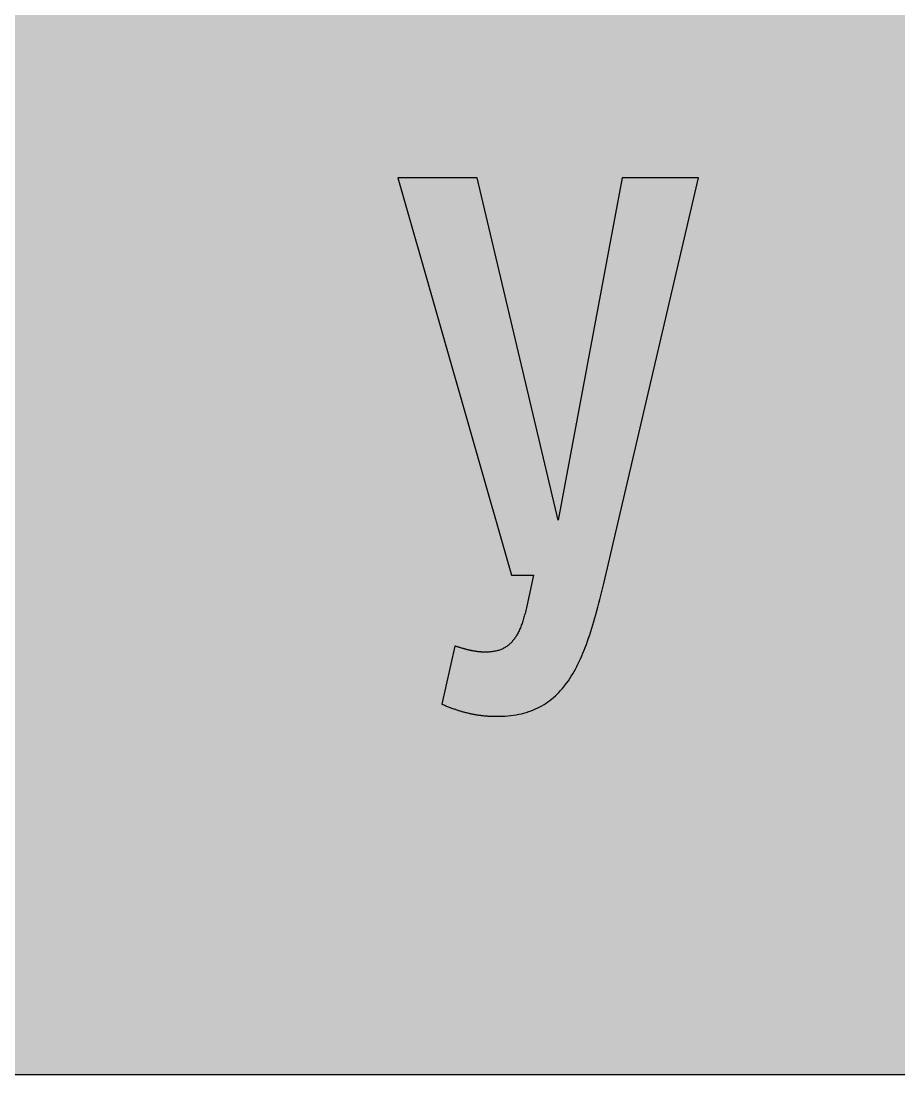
# Model space of a CAD drawing. Header units: millimetres. Extents: x 0 to 212, y 0 to 159.
# Drawn here: x 79.9 to 124.5, y 0.1 to 53.6 of the extents above; entities that cross this region are included whole.
import ezdxf

# ---------------------------------------------------------------- set-up
doc = ezdxf.new("R2010")
doc.units = ezdxf.units.MM

msp = doc.modelspace()

# ---------------------------------------------------------------- hatches: boundary and pattern name
for color, points in [(254, [(14.1633, 0.0536), (13.9878, 0.0533), (13.8125, 0.0559), (13.6373, 0.061), (13.462, 0.0686), (13.2893, 0.0787), (13.114, 0.0914), (12.9413, 0.1041), (12.7686, 0.1219), (12.5959, 0.1397), (12.4231, 0.16), (12.2504, 0.1829), (12.0777, 0.2057), (11.9075, 0.2337), (11.7373, 0.2616), (11.5672, 0.2921), (11.397, 0.3251), (11.2268, 0.3607), (11.0592, 0.3988), (10.8915, 0.4369), (10.7239, 0.4775), (10.5562, 0.5207), (10.3886, 0.5664), (10.2235, 0.6121), (10.0584, 0.6629), (9.8933, 0.7137), (9.7307, 0.7671), (9.5682, 0.8204), (9.4056, 0.8788), (9.2431, 0.9373), (9.083, 0.9982), (8.923, 1.0617), (8.763, 1.1252), (8.6055, 1.1938), (8.4455, 1.2624), (8.2906, 1.331), (8.1331, 1.4046), (7.9781, 1.4783), (7.8232, 1.5545), (7.6708, 1.6332), (7.5184, 1.7145), (7.366, 1.7958), (7.2161, 1.8796), (7.0663, 1.966), (6.919, 2.0523), (6.7716, 2.1438), (6.6243, 2.2352), (6.4795, 2.3266), (6.3348, 2.4232), (6.19, 2.5197), (6.0477, 2.6187), (5.908, 2.7178), (5.7683, 2.8194), (5.6286, 2.9235), (5.4915, 3.0302), (5.3543, 3.1369), (5.2197, 3.2461), (5.0851, 3.3579), (4.953, 3.4722), (4.8209, 3.5865), (4.6914, 3.7033), (4.5644, 3.8202), (4.4348, 3.9395), (4.3104, 4.0615), (4.1859, 4.1859), (4.0615, 4.3104), (3.9395, 4.4348), (3.8202, 4.5618), (3.7033, 4.6914), (3.5865, 4.8209), (3.4722, 4.953), (3.3579, 5.0851), (3.2487, 5.2197), (3.1369, 5.3543), (3.0302, 5.4915), (2.9235, 5.6286), (2.8194, 5.7683), (2.7178, 5.908), (2.6187, 6.0477), (2.5197, 6.19), (2.4232, 6.3348), (2.3266, 6.477), (2.2352, 6.6243), (2.1438, 6.7691), (2.0523, 6.919), (1.966, 7.0663), (1.8796, 7.2161), (1.7958, 7.366), (1.7145, 7.5184), (1.6332, 7.6708), (1.5545, 7.8232), (1.4783, 7.9781), (1.4046, 8.1331), (1.331, 8.2906), (1.2598, 8.4455), (1.1913, 8.603), (1.1252, 8.763), (1.0592, 8.923), (0.9982, 9.083), (0.9373, 9.2431), (0.8763, 9.4056), (0.8204, 9.5682), (0.7645, 9.7307), (0.7112, 9.8933), (0.6604, 10.0584), (0.6121, 10.2235), (0.5639, 10.3911), (0.5207, 10.5562), (0.4775, 10.7239), (0.4343, 10.8915), (0.3962, 11.0592), (0.3607, 11.2268), (0.3251, 11.397), (0.2921, 11.5672), (0.2616, 11.7373), (0.2311, 11.9075), (0.2057, 12.0802), (0.1803, 12.2504), (0.1575, 12.4231), (0.1372, 12.5959), (0.1194, 12.7686), (0.1041, 12.9413), (0.0889, 13.1166), (0.0787, 13.2893), (0.0686, 13.4645), (0.061, 13.6373), (0.0559, 13.8125), (0.0508, 13.9878), (0.0508, 14.163), (0.0522, 144.6925), (0.0508, 144.8664), (0.0559, 145.0416), (0.061, 145.2169), (0.0686, 145.3896), (0.0787, 145.5649), (0.0889, 145.7376), (0.1041, 145.9128), (0.1194, 146.0856), (0.1372, 146.2583), (0.1575, 146.431), (0.1803, 146.6037), (0.2057, 146.7739), (0.2311, 146.9466), (0.2616, 147.1168), (0.2921, 147.287), (0.3251, 147.4572), (0.3607, 147.6248), (0.3962, 147.795), (0.4343, 147.9626), (0.4775, 148.1303), (0.5207, 148.2979), (0.5639, 148.463), (0.6121, 148.6281), (0.6604, 148.7932), (0.7112, 148.9583), (0.7645, 149.1234), (0.8204, 149.286), (0.8763, 149.4485), (0.9373, 149.6111), (0.9982, 149.7711), (1.0592, 149.9311), (1.1252, 150.0911), (1.1913, 150.2486), (1.2598, 150.4061), (1.331, 150.5636), (1.4046, 150.7185), (1.4783, 150.876), (1.5545, 151.0284), (1.6332, 151.1833), (1.7145, 151.3357), (1.7958, 151.4856), (1.8796, 151.638), (1.966, 151.7879), (2.0523, 151.9352), (2.1438, 152.0825), (2.2352, 152.2298), (2.3266, 152.3746), (2.4232, 152.5194), (2.5197, 152.6616), (2.6187, 152.8039), (2.7178, 152.9461), (2.8194, 153.0858), (2.9235, 153.2255), (3.0302, 153.3627), (3.1369, 153.4973), (3.2487, 153.6344), (3.3579, 153.7665), (3.4722, 153.8986), (3.5865, 154.0307), (3.7033, 154.1602), (3.8202, 154.2898), (3.9395, 154.4168), (4.0615, 154.5438), (4.1859, 154.6682), (4.3104, 154.7901), (4.4348, 154.9121), (4.5644, 155.034), (4.6914, 155.1508), (4.8209, 155.2677), (4.953, 155.382), (5.0851, 155.4937), (5.2197, 155.6055), (5.3543, 155.7147), (5.4915, 155.8239), (5.6286, 155.9281), (5.7683, 156.0322), (5.908, 156.1338), (6.0477, 156.2354), (6.19, 156.3345), (6.3348, 156.431), (6.4795, 156.525), (6.6243, 156.6189), (6.7716, 156.7104), (6.919, 156.7993), (7.0663, 156.8882), (7.2161, 156.9745), (7.366, 157.0584), (7.5184, 157.1396), (7.6708, 157.2209), (7.8232, 157.2971), (7.9781, 157.3733), (8.1331, 157.4495), (8.2906, 157.5206), (8.4455, 157.5918), (8.6055, 157.6603), (8.763, 157.7289), (8.923, 157.7924), (9.083, 157.8559), (9.2431, 157.9169), (9.4056, 157.9753), (9.5682, 158.0337), (9.7307, 158.0871), (9.8933, 158.1404), (10.0584, 158.1912), (10.2235, 158.242), (10.3886, 158.2877), (10.5562, 158.3334), (10.7239, 158.3766), (10.8915, 158.4173), (11.0592, 158.4579), (11.2268, 158.4935), (11.397, 158.529), (11.5672, 158.562), (11.7373, 158.5925), (11.9075, 158.6205), (12.0777, 158.6484), (12.2504, 158.6713), (12.4231, 158.6941), (12.5959, 158.7144), (12.7686, 158.7322), (12.9413, 158.75), (13.114, 158.7627), (13.2893, 158.7754), (13.462, 158.7856), (13.6373, 158.7932), (13.8125, 158.7983), (13.9878, 158.8008), (14.163, 158.8033), (197.6078, 158.8036), (197.7822, 158.8008), (197.9574, 158.7983), (198.1327, 158.7932), (198.3054, 158.7856), (198.4807, 158.7754), (198.6534, 158.7627), (198.8287, 158.75), (199.0014, 158.7322), (199.1741, 158.7144), (199.3468, 158.6941), (199.5195, 158.6713), (199.6897, 158.6484), (199.8624, 158.6205), (200.0326, 158.5925), (200.2028, 158.562), (200.373, 158.529), (200.5432, 158.4935), (200.7108, 158.4579), (200.8784, 158.4173), (201.0461, 158.3766), (201.2137, 158.3334), (201.3788, 158.2877), (201.5465, 158.242), (201.7116, 158.1912), (201.8767, 158.1404), (202.0392, 158.0871), (202.2018, 158.0337), (202.3643, 157.9753), (202.5269, 157.9169), (202.6869, 157.8559), (202.8469, 157.7924), (203.007, 157.7289), (203.167, 157.6603), (203.3245, 157.5918), (203.4794, 157.5206), (203.6369, 157.4495), (203.7918, 157.3733), (203.9468, 157.2971), (204.0992, 157.2209), (204.2516, 157.1396), (204.404, 157.0584), (204.5538, 156.9745), (204.7037, 156.8882), (204.8535, 156.7993), (205.0009, 156.7104), (205.1456, 156.6189), (205.293, 156.525), (205.4352, 156.431), (205.58, 156.3345), (205.7222, 156.2354), (205.8619, 156.1338), (206.0016, 156.0322), (206.1413, 155.9281), (206.2785, 155.8239), (206.4156, 155.7147), (206.5503, 155.6055), (206.6849, 155.4937), (206.817, 155.382), (206.949, 155.2677), (207.0786, 155.1508), (207.2081, 155.034), (207.3351, 154.9121), (207.4596, 154.7901), (207.584, 154.6682), (207.7085, 154.5438), (207.8304, 154.4168), (207.9498, 154.2898), (208.0666, 154.1602), (208.1835, 154.0307), (208.2978, 153.8986), (208.4121, 153.7665), (208.5238, 153.6344), (208.6331, 153.4973), (208.7397, 153.3627), (208.8464, 153.2255), (208.9506, 153.0858), (209.0522, 152.9461), (209.1512, 152.8039), (209.2503, 152.6616), (209.3468, 152.5194), (209.4433, 152.3746), (209.5348, 152.2298), (209.6262, 152.0825), (209.7176, 151.9352), (209.804, 151.7879), (209.8904, 151.638), (209.9742, 151.4856), (210.0555, 151.3357), (210.1367, 151.1833), (210.2155, 151.0284), (210.2917, 150.876), (210.3653, 150.7185), (210.439, 150.5636), (210.5076, 150.4061), (210.5762, 150.2486), (210.6447, 150.0911), (210.7082, 149.9311), (210.7717, 149.7711), (210.8327, 149.6111), (210.8911, 149.4485), (210.9495, 149.286), (211.0029, 149.1234), (211.0562, 148.9583), (211.107, 148.7932), (211.1578, 148.6281), (211.2035, 148.463), (211.2493, 148.2979), (211.2924, 148.1303), (211.3331, 147.9626), (211.3712, 147.795), (211.4093, 147.6248), (211.4448, 147.4572), (211.4779, 147.287), (211.5083, 147.1168), (211.5363, 146.9466), (211.5642, 146.7739), (211.5871, 146.6037), (211.6099, 146.431), (211.6303, 146.2583), (211.648, 146.0856), (211.6658, 145.9128), (211.6785, 145.7376), (211.6912, 145.5649), (211.7014, 145.3896), (211.709, 145.2169), (211.7141, 145.0416), (211.7166, 144.8664), (211.7166, 144.6911), (211.7189, 14.1647), (211.7166, 13.9878), (211.7141, 13.8125), (211.709, 13.6373), (211.7014, 13.4645), (211.6912, 13.2893), (211.6785, 13.1166), (211.6658, 12.9413), (211.648, 12.7686), (211.6303, 12.5959), (211.6099, 12.4231), (211.5871, 12.2504), (211.5642, 12.0802), (211.5363, 11.9075), (211.5083, 11.7373), (211.4779, 11.5672), (211.4448, 11.397), (211.4093, 11.2268), (211.3712, 11.0592), (211.3331, 10.8915), (211.2924, 10.7239), (211.2493, 10.5562), (211.2035, 10.3911), (211.1578, 10.2235), (211.107, 10.0584), (211.0562, 9.8933), (211.0029, 9.7307), (210.9495, 9.5682), (210.8911, 9.4056), (210.8327, 9.2431), (210.7717, 9.083), (210.7082, 8.923), (210.6447, 8.763), (210.5762, 8.603), (210.5076, 8.4455), (210.439, 8.2906), (210.3653, 8.1331), (210.2917, 7.9781), (210.2155, 7.8232), (210.1367, 7.6708), (210.0555, 7.5184), (209.9742, 7.366), (209.8904, 7.2161), (209.804, 7.0663), (209.7176, 6.919), (209.6262, 6.7691), (209.5348, 6.6243), (209.4433, 6.477), (209.3468, 6.3348), (209.2503, 6.19), (209.1512, 6.0477), (209.0522, 5.908), (208.9506, 5.7683), (208.8464, 5.6286), (208.7397, 5.4915), (208.6331, 5.3543), (208.5238, 5.2197), (208.4121, 5.0851), (208.2978, 4.953), (208.1835, 4.8209), (208.0666, 4.6914), (207.9498, 4.5618), (207.8304, 4.4348), (207.7085, 4.3104), (207.584, 4.1859), (207.4596, 4.0615), (207.3351, 3.9395), (207.2081, 3.8202), (207.0786, 3.7033), (206.949, 3.5865), (206.817, 3.4722), (206.6849, 3.3579), (206.5503, 3.2461), (206.4156, 3.1369), (206.2785, 3.0302), (206.1413, 2.9235), (206.0016, 2.8194), (205.8619, 2.7178), (205.7222, 2.6187), (205.58, 2.5197), (205.4352, 2.4232), (205.293, 2.3266), (205.1456, 2.2352), (205.0009, 2.1438), (204.8535, 2.0523), (204.7037, 1.966), (204.5538, 1.8796), (204.404, 1.7958), (204.2516, 1.7145), (204.0992, 1.6332), (203.9468, 1.5545), (203.7918, 1.4783), (203.6369, 1.4046), (203.4794, 1.331), (203.3245, 1.2624), (203.167, 1.1938), (203.007, 1.1252), (202.8469, 1.0617), (202.6869, 0.9982), (202.5269, 0.9373), (202.3643, 0.8788), (202.2018, 0.8204), (202.0392, 0.7671), (201.8767, 0.7137), (201.7116, 0.6629), (201.5465, 0.6121), (201.3788, 0.5664), (201.2137, 0.5207), (201.0461, 0.4775), (200.8784, 0.4369), (200.7108, 0.3988), (200.5432, 0.3607), (200.373, 0.3251), (200.2028, 0.2921), (200.0326, 0.2616), (199.8624, 0.2337), (199.6897, 0.2057), (199.5195, 0.1829), (199.3468, 0.16), (199.1741, 0.1397), (199.0014, 0.1219), (198.8287, 0.1041), (198.6534, 0.0914), (198.4807, 0.0787), (198.3054, 0.0686), (198.1327, 0.061), (197.9574, 0.0559), (197.7822, 0.0533), (197.6069, 0.0533)]), (59, [(104.0239, 18.2739), (104.1781, 18.2753), (104.328, 18.2804), (104.4778, 18.288), (104.6226, 18.2982), (104.7648, 18.3134), (104.9045, 18.3337), (105.0392, 18.354), (105.1738, 18.3794), (105.3033, 18.4074), (105.4303, 18.4404), (105.5548, 18.476), (105.6767, 18.5141), (105.7961, 18.5547), (105.9129, 18.6004), (106.0272, 18.6487), (106.1364, 18.6995), (106.2457, 18.7554), (106.3523, 18.8138), (106.4565, 18.8747), (106.5581, 18.9408), (106.6571, 19.0094), (106.7562, 19.0805), (106.8502, 19.1541), (106.9442, 19.2329), (107.0356, 19.3142), (107.1245, 19.398), (107.2109, 19.4869), (107.2947, 19.5783), (107.3785, 19.6723), (107.4598, 19.7714), (107.5385, 19.8704), (107.6173, 19.9746), (107.6935, 20.0838), (107.7671, 20.193), (107.8408, 20.3073), (107.9119, 20.4267), (107.9805, 20.5461), (108.0491, 20.6705), (108.1151, 20.7975), (108.1811, 20.9271), (108.2472, 21.0617), (108.3107, 21.1988), (108.3716, 21.3385), (108.4326, 21.4808), (108.4936, 21.6281), (108.552, 21.778), (108.6079, 21.9304), (108.6663, 22.0878), (108.7222, 22.2479), (108.778, 22.4104), (108.8314, 22.5755), (108.8847, 22.7457), (108.9381, 22.9184), (108.9914, 23.0937), (109.0422, 23.2715), (109.0955, 23.4544), (109.1463, 23.6398), (109.1971, 23.8277), (109.2454, 24.0182), (109.2962, 24.2138), (109.347, 24.4119), (109.3953, 24.6126), (109.4435, 24.8183), (109.4943, 25.0241), (114.3071, 45.6322), (110.4265, 45.6322), (107.1672, 28.2469), (103.0538, 45.6322), (99.0177, 45.6322), (104.7997, 25.4536), (105.9243, 25.4536), (105.5758, 23.8619), (105.5573, 23.7871), (105.5421, 23.7134), (105.5243, 23.6423), (105.5065, 23.5712), (105.4887, 23.5026), (105.471, 23.4366), (105.4532, 23.368), (105.4354, 23.3045), (105.4176, 23.2385), (105.3973, 23.1775), (105.377, 23.114), (105.3592, 23.0556), (105.3389, 22.9946), (105.316, 22.9387), (105.2957, 22.8803), (105.2754, 22.8244), (105.2525, 22.7711), (105.2297, 22.7178), (105.2068, 22.667), (105.1839, 22.6162), (105.1611, 22.5654), (105.1357, 22.5171), (105.1103, 22.4714), (105.0849, 22.4257), (105.0595, 22.3799), (105.0341, 22.3368), (105.0061, 22.2936), (104.9782, 22.2529), (104.9503, 22.2123), (104.9223, 22.1742), (104.8918, 22.1361), (104.8614, 22.1005), (104.8309, 22.065), (104.8004, 22.0294), (104.7674, 21.9964), (104.7344, 21.9659), (104.7013, 21.9354), (104.6658, 21.905), (104.6328, 21.877), (104.5947, 21.8491), (104.5591, 21.8237), (104.521, 21.7983), (104.4829, 21.7754), (104.4448, 21.7526), (104.4042, 21.7297), (104.3661, 21.7094), (104.3229, 21.6916), (104.2822, 21.6738), (104.2391, 21.656), (104.1933, 21.6408), (104.1502, 21.6256), (104.1044, 21.6103), (104.0562, 21.5976), (104.0079, 21.5875), (103.9597, 21.5773), (103.9114, 21.5671), (103.8606, 21.5595), (103.8098, 21.5519), (103.7565, 21.5468), (103.7031, 21.5417), (103.6472, 21.5367), (103.5939, 21.5341), (103.5355, 21.5341), (103.4796, 21.5341), (103.4542, 21.5341), (103.4313, 21.5341), (103.4085, 21.5341), (103.3856, 21.5341), (103.3602, 21.5341), (103.3374, 21.5367), (103.3145, 21.5367), (103.2916, 21.5392), (103.2688, 21.5392), (103.2459, 21.5417), (103.2231, 21.5443), (103.2002, 21.5443), (103.1773, 21.5468), (103.1545, 21.5494), (103.1342, 21.5519), (103.1113, 21.5544), (103.0884, 21.557), (103.0656, 21.5595), (103.0427, 21.5621), (103.0199, 21.5646), (102.997, 21.5697), (102.9741, 21.5722), (102.9513, 21.5773), (102.9284, 21.5798), (102.9056, 21.5849), (102.8852, 21.5875), (102.8624, 21.5925), (102.8395, 21.5951), (102.8167, 21.6002), (102.7938, 21.6052), (102.7684, 21.6103), (102.7455, 21.6154), (102.7227, 21.6205), (102.6998, 21.6256), (102.677, 21.6306), (102.6541, 21.6357), (102.6287, 21.6408), (102.6058, 21.6484), (102.5804, 21.6535), (102.5576, 21.6586), (102.5347, 21.6662), (102.5093, 21.6713), (102.4839, 21.6789), (102.4611, 21.684), (102.4357, 21.6916), (102.4103, 21.6992), (102.3849, 21.7043), (102.3595, 21.7119), (102.3341, 21.7195), (102.3087, 21.7272), (102.2833, 21.7348), (102.2579, 21.7424), (102.2325, 21.75), (102.2045, 21.7576), (102.1791, 21.7653), (102.1512, 21.7729), (102.1232, 21.783), (102.0978, 21.7907), (102.0699, 21.7983), (102.042, 21.8084), (102.014, 21.8161), (101.9835, 21.8262), (101.9556, 21.8338), (101.9277, 21.844), (101.268, 18.8941), (101.313, 18.8722), (101.3587, 18.8544), (101.4019, 18.8341), (101.4476, 18.8163), (101.4933, 18.796), (101.5365, 18.7782), (101.5822, 18.7604), (101.6279, 18.7427), (101.6711, 18.7274), (101.7168, 18.7096), (101.76, 18.6944), (101.8057, 18.6766), (101.8489, 18.6614), (101.8921, 18.6461), (101.9378, 18.6309), (101.981, 18.6157), (102.0242, 18.603), (102.0699, 18.5877), (102.1131, 18.575), (102.1563, 18.5598), (102.1994, 18.5471), (102.2426, 18.5344), (102.2858, 18.5217), (102.329, 18.509), (102.3722, 18.4963), (102.4153, 18.4861), (102.4585, 18.4734), (102.5017, 18.4633), (102.5449, 18.4531), (102.5881, 18.4429), (102.6312, 18.4328), (102.6744, 18.4226), (102.7176, 18.4125), (102.7582, 18.4048), (102.8014, 18.3947), (102.8446, 18.3871), (102.8878, 18.3794), (102.9284, 18.3718), (102.9716, 18.3642), (103.0148, 18.3566), (103.0554, 18.349), (103.0986, 18.3439), (103.1418, 18.3363), (103.1824, 18.3312), (103.2256, 18.3261), (103.2688, 18.3185), (103.3094, 18.3134), (103.3526, 18.3109), (103.3932, 18.3058), (103.4364, 18.3007), (103.4771, 18.2982), (103.5202, 18.2931), (103.5609, 18.2905), (103.6041, 18.288), (103.6447, 18.2855), (103.6879, 18.2829), (103.7285, 18.2804), (103.7717, 18.2778), (103.8123, 18.2753), (103.8555, 18.2753), (103.8962, 18.2728), (103.9393, 18.2728), (103.98, 18.2728), (104.0232, 18.2728)])]:
    msp.add_hatch(color=color).paths.add_polyline_path(points)
h = msp.add_hatch(color=59)
h.paths.add_polyline_path([(14.1633, 3.5814), (13.8887, 3.5839), (13.6169, 3.5941), (13.3477, 3.6119), (13.081, 3.6347), (12.8143, 3.6652), (12.5501, 3.7008), (12.2885, 3.7465), (12.0294, 3.7948), (11.7729, 3.8506), (11.5164, 3.9141), (11.2649, 3.9827), (11.016, 4.0564), (10.7671, 4.1351), (10.5232, 4.2215), (10.2819, 4.3129), (10.0432, 4.412), (9.8069, 4.5161), (9.5733, 4.6228), (9.3447, 4.7371), (9.1186, 4.8565), (8.8951, 4.9809), (8.6741, 5.113), (8.4582, 5.2476), (8.2448, 5.3873), (8.0366, 5.5321), (7.8308, 5.682), (7.6276, 5.8369), (7.4295, 5.9969), (7.2365, 6.1595), (7.046, 6.3297), (6.8605, 6.5024), (6.6777, 6.6802), (6.5024, 6.8605), (6.3271, 7.046), (6.1595, 7.2365), (5.9969, 7.432), (5.8369, 7.6302), (5.682, 7.8308), (5.5321, 8.0366), (5.3873, 8.2448), (5.2451, 8.4582), (5.1105, 8.6741), (4.9809, 8.8951), (4.8565, 9.1186), (4.7371, 9.3447), (4.6228, 9.5758), (4.5136, 9.8069), (4.4094, 10.0432), (4.3129, 10.2819), (4.2215, 10.5232), (4.1351, 10.7696), (4.0538, 11.016), (3.9802, 11.2649), (3.9116, 11.5189), (3.8506, 11.7729), (3.7948, 12.0294), (3.744, 12.2911), (3.7008, 12.5527), (3.6627, 12.8143), (3.6322, 13.081), (3.6093, 13.3502), (3.5916, 13.6195), (3.5814, 13.8913), (3.5789, 14.163), (3.58, 144.6925), (3.5814, 144.9654), (3.5916, 145.2347), (3.6093, 145.5064), (3.6322, 145.7731), (3.6627, 146.0398), (3.7008, 146.304), (3.744, 146.5656), (3.7948, 146.8247), (3.8506, 147.0812), (3.9116, 147.3352), (3.9802, 147.5892), (4.0538, 147.8382), (4.1351, 148.0845), (4.2215, 148.3309), (4.3129, 148.5722), (4.4094, 148.811), (4.5136, 149.0472), (4.6228, 149.2783), (4.7371, 149.5095), (4.8565, 149.7355), (4.9809, 149.9591), (5.1105, 150.1775), (5.2451, 150.3959), (5.3873, 150.6093), (5.5321, 150.8176), (5.682, 151.0233), (5.8369, 151.224), (5.9969, 151.4221), (6.1595, 151.6177), (6.3271, 151.8056), (6.5024, 151.9936), (6.6777, 152.1739), (6.8605, 152.3517), (7.046, 152.5245), (7.2365, 152.6946), (7.4295, 152.8572), (7.6276, 153.0172), (7.8308, 153.1722), (8.0366, 153.322), (8.2448, 153.4668), (8.4582, 153.6065), (8.6741, 153.7411), (8.8951, 153.8732), (9.1186, 153.9977), (9.3447, 154.117), (9.5733, 154.2313), (9.8069, 154.3406), (10.0432, 154.4422), (10.2819, 154.5412), (10.5232, 154.6327), (10.7671, 154.719), (11.016, 154.7978), (11.2649, 154.874), (11.5164, 154.9425), (11.7729, 155.0035), (12.0294, 155.0594), (12.2885, 155.1102), (12.5501, 155.1534), (12.8143, 155.1889), (13.081, 155.2194), (13.3477, 155.2448), (13.6169, 155.26), (13.8887, 155.2702), (14.163, 155.2753), (197.6078, 155.2758), (197.8787, 155.2702), (198.1505, 155.26), (198.4197, 155.2448), (198.689, 155.2194), (198.9557, 155.1889), (199.2173, 155.1534), (199.4789, 155.1102), (199.7405, 155.0594), (199.9971, 155.0035), (200.2511, 154.9425), (200.5051, 154.874), (200.754, 154.7978), (201.0004, 154.719), (201.2467, 154.6327), (201.488, 154.5412), (201.7268, 154.4422), (201.963, 154.3406), (202.1942, 154.2313), (202.4253, 154.117), (202.6514, 153.9977), (202.8749, 153.8732), (203.0959, 153.7411), (203.3118, 153.6065), (203.5251, 153.4668), (203.7334, 153.322), (203.9391, 153.1722), (204.1398, 153.0172), (204.3379, 152.8572), (204.5335, 152.6946), (204.724, 152.5245), (204.9094, 152.3517), (205.0898, 152.1739), (205.2676, 151.9936), (205.4403, 151.8056), (205.6105, 151.6177), (205.773, 151.4221), (205.933, 151.224), (206.088, 151.0233), (206.2378, 150.8176), (206.3826, 150.6093), (206.5223, 150.3959), (206.6569, 150.1775), (206.789, 149.9591), (206.9135, 149.7355), (207.0329, 149.5095), (207.1472, 149.2783), (207.2538, 149.0472), (207.358, 148.811), (207.457, 148.5722), (207.5485, 148.3309), (207.6348, 148.0845), (207.7136, 147.8382), (207.7872, 147.5892), (207.8558, 147.3352), (207.9193, 147.0812), (207.9752, 146.8247), (208.0235, 146.5656), (208.0692, 146.304), (208.1047, 146.0398), (208.1352, 145.7731), (208.1581, 145.5064), (208.1759, 145.2347), (208.186, 144.9654), (208.1911, 144.6911), (208.1911, 14.1647), (208.186, 13.8913), (208.1759, 13.6195), (208.1581, 13.3502), (208.1352, 13.081), (208.1047, 12.8143), (208.0692, 12.5527), (208.0235, 12.2911), (207.9752, 12.0294), (207.9193, 11.7729), (207.8558, 11.5189), (207.7872, 11.2649), (207.7136, 11.016), (207.6348, 10.7696), (207.5485, 10.5232), (207.457, 10.2819), (207.358, 10.0432), (207.2538, 9.8069), (207.1472, 9.5758), (207.0329, 9.3447), (206.9135, 9.1186), (206.789, 8.8951), (206.6569, 8.6741), (206.5223, 8.4582), (206.3826, 8.2448), (206.2378, 8.0366), (206.088, 7.8308), (205.933, 7.6302), (205.773, 7.432), (205.6105, 7.2365), (205.4403, 7.046), (205.2676, 6.8605), (205.0898, 6.6802), (204.9094, 6.5024), (204.724, 6.3297), (204.5335, 6.1595), (204.3379, 5.9969), (204.1398, 5.8369), (203.9391, 5.682), (203.7334, 5.5321), (203.5251, 5.3873), (203.3118, 5.2476), (203.0959, 5.113), (202.8749, 4.9809), (202.6514, 4.8565), (202.4253, 4.7371), (202.1942, 4.6228), (201.963, 4.5161), (201.7268, 4.412), (201.488, 4.3129), (201.2467, 4.2215), (201.0004, 4.1351), (200.754, 4.0564), (200.5051, 3.9827), (200.2511, 3.9141), (199.9971, 3.8506), (199.7405, 3.7948), (199.4789, 3.7465), (199.2173, 3.7008), (198.9557, 3.6652), (198.689, 3.6347), (198.4197, 3.6119), (198.1505, 3.5941), (197.8787, 3.5839), (197.6069, 3.5789)])
h.paths.add_polyline_path([(14.1633, 8.8731), (14.0259, 8.8748), (13.8887, 8.8798), (13.7541, 8.8875), (13.622, 8.9002), (13.4874, 8.9154), (13.3553, 8.9332), (13.2258, 8.9535), (13.0962, 8.9789), (12.9667, 9.0068), (12.8397, 9.0373), (12.7127, 9.0729), (12.5882, 9.1084), (12.4663, 9.1491), (12.3419, 9.1923), (12.2225, 9.238), (12.1031, 9.2888), (11.9837, 9.3396), (11.8694, 9.3929), (11.7526, 9.4513), (11.6408, 9.5098), (11.5291, 9.5733), (11.4198, 9.6368), (11.3106, 9.7053), (11.2039, 9.7765), (11.0998, 9.8476), (10.9957, 9.9238), (10.8966, 10), (10.7975, 10.0787), (10.6985, 10.1625), (10.6045, 10.2464), (10.5105, 10.3327), (10.4216, 10.4216), (10.3327, 10.5131), (10.2464, 10.6045), (10.16, 10.701), (10.0787, 10.7975), (10, 10.8966), (9.9212, 10.9982), (9.8476, 11.0998), (9.7739, 11.2039), (9.7053, 11.3106), (9.6368, 11.4198), (9.5707, 11.5291), (9.5098, 11.6408), (9.4488, 11.7551), (9.3929, 11.8694), (9.337, 11.9863), (9.2862, 12.1031), (9.238, 12.2225), (9.1923, 12.3444), (9.1491, 12.4663), (9.1084, 12.5908), (9.0703, 12.7152), (9.0373, 12.8397), (9.0068, 12.9692), (8.9789, 13.0962), (8.9535, 13.2258), (8.9306, 13.3579), (8.9129, 13.4899), (8.8976, 13.622), (8.8849, 13.7566), (8.8773, 13.8913), (8.8722, 14.0259), (8.8697, 14.163), (8.8717, 144.6925), (8.8722, 144.8283), (8.8773, 144.9629), (8.8849, 145.0975), (8.8976, 145.2321), (8.9129, 145.3642), (8.9306, 145.4963), (8.9535, 145.6284), (8.9789, 145.7579), (9.0068, 145.8849), (9.0373, 146.0144), (9.0703, 146.1389), (9.1084, 146.2634), (9.1491, 146.3878), (9.1923, 146.5097), (9.238, 146.6317), (9.2862, 146.751), (9.337, 146.8679), (9.3929, 146.9847), (9.4488, 147.099), (9.5098, 147.2133), (9.5707, 147.3251), (9.6368, 147.4343), (9.7053, 147.5435), (9.7739, 147.6502), (9.8476, 147.7543), (9.9212, 147.8559), (10, 147.9575), (10.0787, 148.0566), (10.16, 148.1531), (10.2464, 148.2496), (10.3327, 148.3411), (10.4216, 148.4325), (10.5105, 148.5214), (10.6045, 148.6078), (10.6985, 148.6916), (10.7975, 148.7754), (10.8966, 148.8542), (10.9957, 148.9304), (11.0998, 149.0066), (11.2039, 149.0777), (11.3106, 149.1488), (11.4198, 149.2174), (11.5291, 149.2809), (11.6408, 149.3444), (11.7526, 149.4028), (11.8694, 149.4612), (11.9837, 149.5146), (12.1031, 149.5679), (12.2225, 149.6162), (12.3419, 149.6619), (12.4663, 149.7051), (12.5882, 149.7457), (12.7127, 149.7813), (12.8397, 149.8168), (12.9667, 149.8473), (13.0962, 149.8752), (13.2258, 149.9006), (13.3553, 149.921), (13.4874, 149.9413), (13.622, 149.9565), (13.7541, 149.9667), (13.8887, 149.9768), (14.0259, 149.9819), (14.163, 149.9819), (197.6078, 149.9842), (197.7441, 149.9819), (197.8787, 149.9768), (198.0133, 149.9667), (198.1479, 149.9565), (198.28, 149.9413), (198.4121, 149.921), (198.5442, 149.9006), (198.6737, 149.8752), (198.8007, 149.8473), (198.9303, 149.8168), (199.0547, 149.7813), (199.1792, 149.7457), (199.3036, 149.7051), (199.4256, 149.6619), (199.5475, 149.6162), (199.6669, 149.5679), (199.7837, 149.5146), (199.9005, 149.4612), (200.0148, 149.4028), (200.1291, 149.3444), (200.2409, 149.2809), (200.3501, 149.2174), (200.4593, 149.1488), (200.566, 149.0777), (200.6702, 149.0066), (200.7718, 148.9304), (200.8734, 148.8542), (200.9724, 148.7754), (201.0689, 148.6916), (201.1655, 148.6078), (201.2569, 148.5214), (201.3483, 148.4325), (201.4372, 148.3411), (201.5236, 148.2496), (201.6074, 148.1531), (201.6912, 148.0566), (201.77, 147.9575), (201.8462, 147.8559), (201.9224, 147.7543), (201.9935, 147.6502), (202.0646, 147.5435), (202.1332, 147.4343), (202.1967, 147.3251), (202.2602, 147.2133), (202.3186, 147.099), (202.377, 146.9847), (202.4304, 146.8679), (202.4812, 146.751), (202.532, 146.6317), (202.5777, 146.5097), (202.6209, 146.3878), (202.6615, 146.2634), (202.6971, 146.1389), (202.7326, 146.0144), (202.7631, 145.8849), (202.7911, 145.7579), (202.8165, 145.6284), (202.8368, 145.4963), (202.8546, 145.3642), (202.8698, 145.2321), (202.8825, 145.0975), (202.8901, 144.9629), (202.8952, 144.8283), (202.8977, 144.6911), (202.8994, 14.1647), (202.8952, 14.0259), (202.8901, 13.8913), (202.8825, 13.7566), (202.8698, 13.622), (202.8546, 13.4899), (202.8368, 13.3579), (202.8165, 13.2258), (202.7911, 13.0962), (202.7631, 12.9692), (202.7326, 12.8397), (202.6971, 12.7152), (202.6615, 12.5908), (202.6209, 12.4663), (202.5777, 12.3444), (202.532, 12.2225), (202.4812, 12.1031), (202.4304, 11.9863), (202.377, 11.8694), (202.3186, 11.7551), (202.2602, 11.6408), (202.1967, 11.5291), (202.1332, 11.4198), (202.0646, 11.3106), (201.9935, 11.2039), (201.9224, 11.0998), (201.8462, 10.9982), (201.77, 10.8966), (201.6912, 10.7975), (201.6074, 10.701), (201.5236, 10.6045), (201.4372, 10.5131), (201.3483, 10.4216), (201.2569, 10.3327), (201.1655, 10.2464), (201.0689, 10.1625), (200.9724, 10.0787), (200.8734, 10), (200.7718, 9.9238), (200.6702, 9.8476), (200.566, 9.7765), (200.4593, 9.7053), (200.3501, 9.6368), (200.2409, 9.5733), (200.1291, 9.5098), (200.0148, 9.4513), (199.9005, 9.3929), (199.7837, 9.3396), (199.6669, 9.2888), (199.5475, 9.238), (199.4256, 9.1923), (199.3036, 9.1491), (199.1792, 9.1084), (199.0547, 9.0729), (198.9303, 9.0373), (198.8007, 9.0068), (198.6737, 8.9789), (198.5442, 8.9535), (198.4121, 8.9332), (198.28, 8.9154), (198.1479, 8.9002), (198.0133, 8.8875), (197.8787, 8.8798), (197.7441, 8.8748), (197.6069, 8.8722)], flags=16)
h = msp.add_hatch(color=59)
h.paths.add_polyline_path([(85.8629, 25.4536), (85.8647, 25.4711), (85.8698, 25.4914), (85.8723, 25.5118), (85.8774, 25.5321), (85.8799, 25.5524), (85.885, 25.5727), (85.8901, 25.593), (85.8952, 25.6134), (85.8977, 25.6337), (85.9028, 25.654), (85.9079, 25.6743), (85.913, 25.6946), (85.918, 25.715), (85.9231, 25.7378), (85.9282, 25.7581), (85.9333, 25.7785), (85.9384, 25.7988), (85.9434, 25.8191), (85.9485, 25.8394), (85.9536, 25.8597), (85.9587, 25.8826), (85.9638, 25.9029), (85.9688, 25.9232), (85.9765, 25.9436), (85.9815, 25.9639), (85.9866, 25.9867), (85.9917, 26.0071), (85.9968, 26.0274), (86.0044, 26.0477), (86.0095, 26.0706), (86.0146, 26.0909), (86.0222, 26.1112), (86.0273, 26.1315), (86.0323, 26.1518), (86.04, 26.1747), (86.045, 26.195), (86.0501, 26.2153), (86.0577, 26.2357), (86.0628, 26.2585), (86.0704, 26.2788), (86.0755, 26.2992), (86.0806, 26.3195), (86.0882, 26.3398), (86.0933, 26.3627), (86.0984, 26.383), (86.106, 26.4033), (86.1111, 26.4236), (86.1187, 26.4439), (86.1238, 26.4643), (86.1289, 26.4871), (86.1365, 26.5074), (86.1416, 26.5278), (86.1466, 26.5481), (86.1543, 26.5684), (86.1593, 26.5887), (86.1644, 26.609), (86.172, 26.6294), (86.1771, 26.6497), (86.1822, 26.67), (86.1873, 26.6903), (86.1949, 26.7106), (86.2, 26.731), (86.2051, 26.7513), (86.2101, 26.7716), (86.2457, 26.7233), (86.2838, 26.6751), (86.3219, 26.6268), (86.36, 26.5786), (86.3981, 26.5328), (86.4387, 26.4871), (86.4768, 26.4414), (86.5175, 26.3957), (86.5581, 26.3525), (86.6013, 26.3093), (86.6419, 26.2661), (86.6851, 26.2255), (86.7283, 26.1823), (86.7715, 26.1417), (86.8172, 26.101), (86.8629, 26.0629), (86.9086, 26.0223), (86.9544, 25.9842), (87.0001, 25.9486), (87.0483, 25.9105), (87.0966, 25.875), (87.1449, 25.8394), (87.1957, 25.8039), (87.2439, 25.7708), (87.2947, 25.7378), (87.3481, 25.7048), (87.3989, 25.6718), (87.4522, 25.6413), (87.5055, 25.6108), (87.5589, 25.5803), (87.6148, 25.5524), (87.6706, 25.5245), (87.7265, 25.4965), (87.7824, 25.4711), (87.8408, 25.4457), (87.8992, 25.4203), (87.9602, 25.3949), (88.0186, 25.3721), (88.0796, 25.3492), (88.1405, 25.3289), (88.204, 25.306), (88.265, 25.2857), (88.331, 25.2679), (88.3945, 25.2476), (88.4606, 25.2298), (88.5266, 25.2146), (88.5927, 25.1993), (88.6612, 25.1841), (88.7298, 25.1689), (88.7984, 25.1562), (88.8695, 25.1435), (88.9406, 25.1308), (89.0118, 25.1206), (89.0829, 25.1104), (89.1565, 25.1028), (89.2327, 25.0952), (89.3064, 25.0876), (89.3826, 25.08), (89.4588, 25.0749), (89.5375, 25.0723), (89.6163, 25.0673), (89.695, 25.0647), (89.7763, 25.0647), (89.8576, 25.0647), (90.0608, 25.0673), (90.2589, 25.0723), (90.457, 25.085), (90.6501, 25.1028), (90.8406, 25.1257), (91.026, 25.1536), (91.2114, 25.1866), (91.3917, 25.2247), (91.5721, 25.2679), (91.7473, 25.3162), (91.9175, 25.3695), (92.0877, 25.4279), (92.2553, 25.4914), (92.4179, 25.56), (92.5779, 25.6337), (92.7354, 25.715), (92.8878, 25.7988), (93.0402, 25.8902), (93.1875, 25.9867), (93.3323, 26.0883), (93.4745, 26.195), (93.6117, 26.3068), (93.7489, 26.4262), (93.8809, 26.5481), (94.0079, 26.6776), (94.1349, 26.8122), (94.2594, 26.9545), (94.3788, 27.0993), (94.4956, 27.2517), (94.6074, 27.4091), (94.7191, 27.5717), (94.8258, 27.7419), (94.93, 27.9171), (95.029, 28.0975), (95.1281, 28.2829), (95.2221, 28.4759), (95.3135, 28.6741), (95.3999, 28.8773), (95.4862, 29.0881), (95.5675, 29.304), (95.6462, 29.525), (95.7199, 29.7536), (95.791, 29.9898), (95.8596, 30.2285), (95.9256, 30.4749), (95.9866, 30.7289), (96.045, 30.9855), (96.1009, 31.2522), (96.1542, 31.5239), (96.2025, 31.8008), (96.2482, 32.0827), (96.2889, 32.3748), (96.3295, 32.6695), (96.3651, 32.9717), (96.3955, 33.2816), (96.4235, 33.5966), (96.4489, 33.9192), (96.4717, 34.2468), (96.4895, 34.5821), (96.5048, 34.925), (96.5175, 35.273), (96.5276, 35.626), (96.5327, 35.9867), (96.5327, 36.355), (96.5327, 36.7182), (96.5276, 37.0738), (96.5175, 37.4193), (96.5073, 37.7546), (96.4921, 38.0848), (96.4743, 38.4048), (96.454, 38.7172), (96.4286, 39.022), (96.4006, 39.3167), (96.3701, 39.6062), (96.3371, 39.8856), (96.3016, 40.1574), (96.2609, 40.4241), (96.2203, 40.6806), (96.1746, 40.9296), (96.1263, 41.1734), (96.0755, 41.4071), (96.0196, 41.6357), (95.9637, 41.8567), (95.9053, 42.07), (95.8418, 42.2783), (95.7783, 42.4764), (95.7097, 42.672), (95.6412, 42.8574), (95.5675, 43.0378), (95.4938, 43.213), (95.4151, 43.3807), (95.3338, 43.5407), (95.2525, 43.6956), (95.1662, 43.8455), (95.0798, 43.9877), (94.9909, 44.1274), (94.8969, 44.257), (94.803, 44.384), (94.7064, 44.5059), (94.6074, 44.6202), (94.5058, 44.7294), (94.4042, 44.8335), (94.2975, 44.9326), (94.1908, 45.0266), (94.0816, 45.118), (93.9698, 45.2018), (93.8555, 45.2806), (93.7412, 45.3568), (93.6219, 45.4254), (93.5025, 45.4914), (93.3806, 45.5524), (93.2586, 45.6108), (93.1342, 45.6641), (93.0072, 45.7124), (92.8776, 45.7581), (92.7481, 45.7987), (92.616, 45.8343), (92.4814, 45.8673), (92.3468, 45.8978), (92.2096, 45.9232), (92.0699, 45.9461), (91.9302, 45.9664), (91.7905, 45.9816), (91.6457, 45.9943), (91.5035, 46.0045), (91.3562, 46.0121), (91.2089, 46.0172), (91.0615, 46.0172), (90.9676, 46.0172), (90.8736, 46.0146), (90.7821, 46.0121), (90.6907, 46.007), (90.6018, 45.9994), (90.5129, 45.9918), (90.4265, 45.9842), (90.3402, 45.974), (90.2538, 45.9613), (90.17, 45.9486), (90.0887, 45.9359), (90.0049, 45.9207), (89.9262, 45.9029), (89.8449, 45.8851), (89.7661, 45.8673), (89.6874, 45.847), (89.6112, 45.8241), (89.535, 45.8013), (89.4613, 45.7784), (89.3877, 45.753), (89.314, 45.7276), (89.2429, 45.6997), (89.1718, 45.6717), (89.1032, 45.6438), (89.0346, 45.6133), (88.966, 45.5828), (88.8975, 45.5498), (88.8314, 45.5168), (88.7679, 45.4812), (88.7044, 45.4457), (88.6409, 45.4101), (88.5774, 45.372), (88.5165, 45.3339), (88.4555, 45.2958), (88.3971, 45.2552), (88.3387, 45.2145), (88.2802, 45.1739), (88.2218, 45.1307), (88.1659, 45.0875), (88.1126, 45.0418), (88.0567, 44.9961), (88.0034, 44.9504), (87.95, 44.9047), (87.8992, 44.8564), (87.8484, 44.8081), (87.7976, 44.7599), (87.7494, 44.7091), (87.7011, 44.6583), (87.6529, 44.6075), (87.6046, 44.5567), (87.5589, 44.5033), (87.5132, 44.45), (87.47, 44.3967), (87.4243, 44.3433), (87.3811, 44.2874), (87.3404, 44.2316), (87.2973, 44.1757), (87.2566, 44.1198), (87.216, 44.0614), (87.1779, 44.003), (87.1372, 43.9445), (87.0991, 43.8861), (87.0636, 43.8277), (87.0255, 43.7667), (87.0271, 52.6175), (83.2238, 52.6175), (83.2238, 25.4536)])
edge = h.paths.add_edge_path(flags=16)
edge.add_line((89.8977, 42.8773), (89.9947, 42.8752))
edge.add_line((89.9947, 42.8752), (90.0887, 42.8701))
edge.add_line((90.0887, 42.8701), (90.1827, 42.865))
edge.add_line((90.1827, 42.865), (90.2716, 42.8549))
edge.add_line((90.2716, 42.8549), (90.3605, 42.8447))
edge.add_line((90.3605, 42.8447), (90.4494, 42.8295))
edge.add_line((90.4494, 42.8295), (90.5332, 42.8117))
edge.add_line((90.5332, 42.8117), (90.617, 42.7914))
edge.add_line((90.617, 42.7914), (90.6983, 42.7685))
edge.add_line((90.6983, 42.7685), (90.7771, 42.7431))
edge.add_line((90.7771, 42.7431), (90.8533, 42.7152))
edge.add_line((90.8533, 42.7152), (90.9295, 42.6847))
edge.add_line((90.9295, 42.6847), (91.0031, 42.6491))
edge.add_line((91.0031, 42.6491), (91.0742, 42.611))
edge.add_line((91.0742, 42.611), (91.1428, 42.5704))
edge.add_line((91.1428, 42.5704), (91.2114, 42.5272))
edge.add_line((91.2114, 42.5272), (91.2774, 42.4815))
edge.add_line((91.2774, 42.4815), (91.3409, 42.4307))
edge.add_line((91.3409, 42.4307), (91.4044, 42.3774))
edge.add_line((91.4044, 42.3774), (91.4654, 42.3215))
edge.add_line((91.4654, 42.3215), (91.5238, 42.2605))
edge.add_line((91.5238, 42.2605), (91.5797, 42.197))
edge.add_line((91.5797, 42.197), (91.6356, 42.131))
edge.add_line((91.6356, 42.131), (91.6889, 42.0624))
edge.add_line((91.6889, 42.0624), (91.7423, 41.9887))
edge.add_line((91.7423, 41.9887), (91.7931, 41.91))
edge.add_line((91.7931, 41.91), (91.8413, 41.8287))
edge.add_line((91.8413, 41.8287), (91.887, 41.7449))
edge.add_line((91.887, 41.7449), (91.9328, 41.6585))
edge.add_line((91.9328, 41.6585), (91.9785, 41.5671))
edge.add_line((91.9785, 41.5671), (92.0191, 41.4706))
edge.add_line((92.0191, 41.4706), (92.0598, 41.3715))
edge.add_line((92.0598, 41.3715), (92.1004, 41.2699))
edge.add_line((92.1004, 41.2699), (92.1385, 41.1632))
edge.add_line((92.1385, 41.1632), (92.1741, 41.0515))
edge.add_line((92.1741, 41.0515), (92.2096, 40.9372))
edge.add_line((92.2096, 40.9372), (92.2426, 40.8178))
edge.add_line((92.2426, 40.8178), (92.2731, 40.6959))
edge.add_line((92.2731, 40.6959), (92.3036, 40.5689))
edge.add_line((92.3036, 40.5689), (92.3341, 40.4393))
edge.add_line((92.3341, 40.4393), (92.362, 40.3047))
edge.add_line((92.362, 40.3047), (92.3874, 40.165))
edge.add_line((92.3874, 40.165), (92.4128, 40.0202))
edge.add_line((92.4128, 40.0202), (92.4357, 39.8729))
edge.add_line((92.4357, 39.8729), (92.4585, 39.7231))
edge.add_line((92.4585, 39.7231), (92.4789, 39.5656))
edge.add_line((92.4789, 39.5656), (92.4992, 39.4056))
edge.add_line((92.4992, 39.4056), (92.517, 39.2405))
edge.add_line((92.517, 39.2405), (92.5347, 39.0703))
edge.add_line((92.5347, 39.0703), (92.55, 38.8976))
edge.add_line((92.55, 38.8976), (92.5652, 38.7198))
edge.add_line((92.5652, 38.7198), (92.5779, 38.5369))
edge.add_line((92.5779, 38.5369), (92.5906, 38.3489))
edge.add_line((92.5906, 38.3489), (92.6008, 38.1559))
edge.add_line((92.6008, 38.1559), (92.6109, 37.9603))
edge.add_line((92.6109, 37.9603), (92.6211, 37.7571))
edge.add_line((92.6211, 37.7571), (92.6287, 37.5514))
edge.add_line((92.6287, 37.5514), (92.6338, 37.3405))
edge.add_line((92.6338, 37.3405), (92.6414, 37.1246))
edge.add_line((92.6414, 37.1246), (92.644, 36.9011))
edge.add_line((92.644, 36.9011), (92.649, 36.6751))
edge.add_line((92.649, 36.6751), (92.6516, 36.4465))
edge.add_line((92.6516, 36.4465), (92.6516, 36.2102))
edge.add_line((92.6516, 36.2102), (92.6516, 35.9689))
edge.add_line((92.6516, 35.9689), (92.6516, 35.687))
edge.add_line((92.6516, 35.687), (92.649, 35.4127))
edge.add_line((92.649, 35.4127), (92.6465, 35.146))
edge.add_line((92.6465, 35.146), (92.6414, 34.8844))
edge.add_line((92.6414, 34.8844), (92.6363, 34.6278))
edge.add_line((92.6363, 34.6278), (92.6262, 34.3789))
edge.add_line((92.6262, 34.3789), (92.6186, 34.1351))
edge.add_line((92.6186, 34.1351), (92.6084, 33.8963))
edge.add_line((92.6084, 33.8963), (92.5957, 33.6652))
edge.add_line((92.5957, 33.6652), (92.5805, 33.4391))
edge.add_line((92.5805, 33.4391), (92.5652, 33.2181))
edge.add_line((92.5652, 33.2181), (92.55, 33.0048))
edge.add_line((92.55, 33.0048), (92.5297, 32.7939))
edge.add_line((92.5297, 32.7939), (92.5119, 32.5907))
edge.add_line((92.5119, 32.5907), (92.489, 32.3926))
edge.add_line((92.489, 32.3926), (92.4662, 32.2021))
edge.add_line((92.4662, 32.2021), (92.4408, 32.0142))
edge.add_line((92.4408, 32.0142), (92.4154, 31.8338))
edge.add_line((92.4154, 31.8338), (92.3849, 31.656))
edge.add_line((92.3849, 31.656), (92.3569, 31.4858))
edge.add_line((92.3569, 31.4858), (92.3239, 31.3182))
edge.add_line((92.3239, 31.3182), (92.2909, 31.1582))
edge.add_line((92.2909, 31.1582), (92.2553, 31.0032))
edge.add_line((92.2553, 31.0032), (92.2198, 30.8508))
edge.add_line((92.2198, 30.8508), (92.1791, 30.7061))
edge.add_line((92.1791, 30.7061), (92.1385, 30.5638))
edge.add_line((92.1385, 30.5638), (92.0979, 30.4292))
edge.add_line((92.0979, 30.4292), (92.0521, 30.2971))
edge.add_line((92.0521, 30.2971), (92.0064, 30.1701))
edge.add_line((92.0064, 30.1701), (91.9582, 30.0482))
edge.add_line((91.9582, 30.0482), (91.9099, 29.9314))
edge.add_line((91.9099, 29.9314), (91.8566, 29.8171))
edge.add_line((91.8566, 29.8171), (91.8032, 29.7078))
edge.add_line((91.8032, 29.7078), (91.7473, 29.6037))
edge.add_line((91.7473, 29.6037), (91.6889, 29.5046))
edge.add_line((91.6889, 29.5046), (91.6305, 29.4081))
edge.add_line((91.6305, 29.4081), (91.5695, 29.3167))
edge.add_line((91.5695, 29.3167), (91.506, 29.2303))
edge.add_line((91.506, 29.2303), (91.44, 29.1465))
edge.add_line((91.44, 29.1465), (91.3714, 29.0652))
edge.add_line((91.3714, 29.0652), (91.3028, 28.9916))
edge.add_line((91.3028, 28.9916), (91.2292, 28.9204))
edge.add_line((91.2292, 28.9204), (91.1555, 28.8519))
edge.add_line((91.1555, 28.8519), (91.0793, 28.7884))
edge.add_line((91.0793, 28.7884), (91.0006, 28.7274))
edge.add_line((91.0006, 28.7274), (90.9218, 28.6715))
edge.add_line((90.9218, 28.6715), (90.838, 28.6182))
edge.add_line((90.838, 28.6182), (90.7542, 28.5674))
edge.add_line((90.7542, 28.5674), (90.6653, 28.5217))
edge.add_line((90.6653, 28.5217), (90.5764, 28.4785))
edge.add_line((90.5764, 28.4785), (90.485, 28.4404))
edge.add_line((90.485, 28.4404), (90.391, 28.4048))
edge.add_line((90.391, 28.4048), (90.2945, 28.3718))
edge.add_line((90.2945, 28.3718), (90.1979, 28.3413))
edge.add_line((90.1979, 28.3413), (90.0963, 28.3159))
edge.add_line((90.0963, 28.3159), (89.9922, 28.2931))
edge.add_line((89.9922, 28.2931), (89.8881, 28.2727))
edge.add_line((89.8881, 28.2727), (89.7788, 28.255))
edge.add_line((89.7788, 28.255), (89.6696, 28.2397))
edge.add_line((89.6696, 28.2397), (89.5579, 28.227))
edge.add_line((89.5579, 28.227), (89.441, 28.2194))
edge.add_line((89.441, 28.2194), (89.3242, 28.2118))
edge.add_line((89.3242, 28.2118), (89.2048, 28.2092))
edge.add_line((89.2048, 28.2092), (89.0829, 28.2067))
edge.add_line((89.0829, 28.2067), (89.0473, 28.2067))
edge.add_line((89.0473, 28.2067), (89.0143, 28.2067))
edge.add_line((89.0143, 28.2067), (88.9787, 28.2092))
edge.add_line((88.9787, 28.2092), (88.9432, 28.2092))
edge.add_line((88.9432, 28.2092), (88.9102, 28.2118))
edge.add_line((88.9102, 28.2118), (88.8746, 28.2118))
edge.add_line((88.8746, 28.2118), (88.8416, 28.2143))
edge.add_line((88.8416, 28.2143), (88.8086, 28.2169))
edge.add_line((88.8086, 28.2169), (88.773, 28.2194))
edge.add_line((88.773, 28.2194), (88.74, 28.2245))
edge.add_line((88.74, 28.2245), (88.7044, 28.227))
edge.add_line((88.7044, 28.227), (88.6714, 28.2321))
edge.add_line((88.6714, 28.2321), (88.6384, 28.2346))
edge.add_line((88.6384, 28.2346), (88.6054, 28.2397))
edge.add_line((88.6054, 28.2397), (88.5698, 28.2448))
edge.add_line((88.5698, 28.2448), (88.5368, 28.2499))
edge.add_line((88.5368, 28.2499), (88.5038, 28.255))
edge.add_line((88.5038, 28.255), (88.4707, 28.26))
edge.add_line((88.4707, 28.26), (88.4377, 28.2677))
edge.add_line((88.4377, 28.2677), (88.4047, 28.2727))
edge.add_line((88.4047, 28.2727), (88.3691, 28.2804))
edge.add_line((88.3691, 28.2804), (88.3361, 28.288))
edge.add_line((88.3361, 28.288), (88.3031, 28.2956))
edge.add_line((88.3031, 28.2956), (88.2701, 28.3032))
edge.add_line((88.2701, 28.3032), (88.2371, 28.3108))
edge.add_line((88.2371, 28.3108), (88.2066, 28.3185))
edge.add_line((88.2066, 28.3185), (88.1736, 28.3286))
edge.add_line((88.1736, 28.3286), (88.1405, 28.3362))
edge.add_line((88.1405, 28.3362), (88.1075, 28.3464))
edge.add_line((88.1075, 28.3464), (88.0745, 28.3566))
edge.add_line((88.0745, 28.3566), (88.0415, 28.3667))
edge.add_line((88.0415, 28.3667), (88.011, 28.3769))
edge.add_line((88.011, 28.3769), (87.978, 28.387))
edge.add_line((87.978, 28.387), (87.945, 28.3972))
edge.add_line((87.945, 28.3972), (87.9145, 28.4099))
edge.add_line((87.9145, 28.4099), (87.8815, 28.4201))
edge.add_line((87.8815, 28.4201), (87.851, 28.4328))
edge.add_line((87.851, 28.4328), (87.818, 28.4455))
edge.add_line((87.818, 28.4455), (87.7875, 28.4582))
edge.add_line((87.7875, 28.4582), (87.7545, 28.4709))
edge.add_line((87.7545, 28.4709), (87.724, 28.4836))
edge.add_line((87.724, 28.4836), (87.691, 28.4963))
edge.add_line((87.691, 28.4963), (87.6605, 28.5115))
edge.add_line((87.6605, 28.5115), (87.63, 28.5242))
edge.add_line((87.63, 28.5242), (87.597, 28.5394))
edge.add_line((87.597, 28.5394), (87.5665, 28.5521))
edge.add_line((87.5665, 28.5521), (87.536, 28.5674))
edge.add_line((87.536, 28.5674), (87.5055, 28.5826))
edge.add_line((87.5055, 28.5826), (87.4751, 28.5979))
edge.add_line((87.4751, 28.5979), (87.4446, 28.6156))
edge.add_line((87.4446, 28.6156), (87.4141, 28.6309))
edge.add_line((87.4141, 28.6309), (87.3836, 28.6461))
edge.add_line((87.3836, 28.6461), (87.3531, 28.6639))
edge.add_line((87.3531, 28.6639), (87.3227, 28.6817))
edge.add_line((87.3227, 28.6817), (87.2922, 28.6995))
edge.add_line((87.2922, 28.6995), (87.2617, 28.7147))
edge.add_line((87.2617, 28.7147), (87.2312, 28.7325))
edge.add_line((87.2312, 28.7325), (87.2033, 28.7528))
edge.add_line((87.2033, 28.7528), (87.1728, 28.7706))
edge.add_line((87.1728, 28.7706), (87.1423, 28.7884))
edge.add_line((87.1423, 28.7884), (87.1144, 28.8087))
edge.add_line((87.1144, 28.8087), (87.0839, 28.8265))
edge.add_line((87.0839, 28.8265), (87.056, 28.8468))
edge.add_line((87.056, 28.8468), (87.0255, 28.8671))
edge.add_line((87.0255, 28.8671), (87.0271, 39.074))
edge.add_line((87.0271, 39.074), (87.0255, 39.1541))
edge.add_line((87.0255, 39.1541), (87.028, 39.2379))
edge.add_line((87.028, 39.2379), (87.0306, 39.3192))
edge.add_line((87.0306, 39.3192), (87.0356, 39.403))
edge.add_line((87.0356, 39.403), (87.0407, 39.4868))
edge.add_line((87.0407, 39.4868), (87.0483, 39.5707))
edge.add_line((87.0483, 39.5707), (87.056, 39.6545))
edge.add_line((87.056, 39.6545), (87.0661, 39.7383))
edge.add_line((87.0661, 39.7383), (87.0763, 39.8221))
edge.add_line((87.0763, 39.8221), (87.089, 39.9059))
edge.add_line((87.089, 39.9059), (87.1042, 39.9898))
edge.add_line((87.1042, 39.9898), (87.1169, 40.071))
edge.add_line((87.1169, 40.071), (87.1347, 40.1549))
edge.add_line((87.1347, 40.1549), (87.1525, 40.2387))
edge.add_line((87.1525, 40.2387), (87.1703, 40.32))
edge.add_line((87.1703, 40.32), (87.1906, 40.4038))
edge.add_line((87.1906, 40.4038), (87.2134, 40.4851))
edge.add_line((87.2134, 40.4851), (87.2363, 40.5663))
edge.add_line((87.2363, 40.5663), (87.2592, 40.6476))
edge.add_line((87.2592, 40.6476), (87.2846, 40.7289))
edge.add_line((87.2846, 40.7289), (87.3125, 40.8076))
edge.add_line((87.3125, 40.8076), (87.3404, 40.8864))
edge.add_line((87.3404, 40.8864), (87.3709, 40.9651))
edge.add_line((87.3709, 40.9651), (87.4014, 41.0439))
edge.add_line((87.4014, 41.0439), (87.4344, 41.1201))
edge.add_line((87.4344, 41.1201), (87.47, 41.1963))
edge.add_line((87.47, 41.1963), (87.5055, 41.2699))
edge.add_line((87.5055, 41.2699), (87.5411, 41.3436))
edge.add_line((87.5411, 41.3436), (87.5792, 41.4172))
edge.add_line((87.5792, 41.4172), (87.6198, 41.4884))
edge.add_line((87.6198, 41.4884), (87.6605, 41.5595))
edge.add_line((87.6605, 41.5595), (87.7037, 41.6281))
edge.add_line((87.7037, 41.6281), (87.7494, 41.6966))
edge.add_line((87.7494, 41.6966), (87.7951, 41.7627))
edge.add_line((87.7951, 41.7627), (87.8434, 41.8287))
edge.add_line((87.8434, 41.8287), (87.8916, 41.8922))
edge.add_line((87.8916, 41.8922), (87.9424, 41.9557))
edge.add_line((87.9424, 41.9557), (87.9932, 42.0167))
edge.add_line((87.9932, 42.0167), (88.0466, 42.0751))
edge.add_line((88.0466, 42.0751), (88.1024, 42.1335))
edge.add_line((88.1024, 42.1335), (88.1583, 42.1894))
edge.add_line((88.1583, 42.1894), (88.2167, 42.2427))
edge.add_line((88.2167, 42.2427), (88.2752, 42.2961))
edge.add_line((88.2752, 42.2961), (88.3361, 42.3443))
edge.add_line((88.3361, 42.3443), (88.3996, 42.3951))
edge.add_line((88.3996, 42.3951), (88.4631, 42.4409))
edge.add_line((88.4631, 42.4409), (88.5292, 42.484))
edge.add_line((88.5292, 42.484), (88.5977, 42.5272))
edge.add_line((88.5977, 42.5272), (88.6663, 42.5679))
edge.add_line((88.6663, 42.5679), (88.7374, 42.606))
edge.add_line((88.7374, 42.606), (88.8086, 42.6415))
edge.add_line((88.8086, 42.6415), (88.8822, 42.6745))
edge.add_line((88.8822, 42.6745), (88.9584, 42.705))
edge.add_line((88.9584, 42.705), (89.0346, 42.7355))
edge.add_line((89.0346, 42.7355), (89.1134, 42.7609))
edge.add_line((89.1134, 42.7609), (89.1946, 42.7838))
edge.add_line((89.1946, 42.7838), (89.2759, 42.8041))
edge.add_line((89.2759, 42.8041), (89.3597, 42.8244))
edge.add_line((89.3597, 42.8244), (89.4436, 42.8396))
edge.add_line((89.4436, 42.8396), (89.5325, 42.8523))
edge.add_line((89.5325, 42.8523), (89.6214, 42.8625))
edge.add_line((89.6214, 42.8625), (89.7103, 42.8701))
edge.add_line((89.7103, 42.8701), (89.8017, 42.8752))
edge.add_line((89.8017, 42.8752), (89.8957, 42.8752))

# ---------------------------------------------------------------- linework, layer by layer
at = {"color": 59}
msp.add_lwpolyline([(104.0239, 18.2739), (104.1781, 18.2753), (104.328, 18.2804), (104.4778, 18.288), (104.6226, 18.2982), (104.7648, 18.3134), (104.9045, 18.3337), (105.0392, 18.354), (105.1738, 18.3794), (105.3033, 18.4074), (105.4303, 18.4404), (105.5548, 18.476), (105.6767, 18.5141), (105.7961, 18.5547), (105.9129, 18.6004), (106.0272, 18.6487), (106.1364, 18.6995), (106.2457, 18.7554), (106.3523, 18.8138), (106.4565, 18.8747), (106.5581, 18.9408), (106.6571, 19.0094), (106.7562, 19.0805), (106.8502, 19.1541), (106.9442, 19.2329), (107.0356, 19.3142), (107.1245, 19.398), (107.2109, 19.4869), (107.2947, 19.5783), (107.3785, 19.6723), (107.4598, 19.7714), (107.5385, 19.8704), (107.6173, 19.9746), (107.6935, 20.0838), (107.7671, 20.193), (107.8408, 20.3073), (107.9119, 20.4267), (107.9805, 20.5461), (108.0491, 20.6705), (108.1151, 20.7975), (108.1811, 20.9271), (108.2472, 21.0617), (108.3107, 21.1988), (108.3716, 21.3385), (108.4326, 21.4808), (108.4936, 21.6281), (108.552, 21.778), (108.6079, 21.9304), (108.6663, 22.0878), (108.7222, 22.2479), (108.778, 22.4104), (108.8314, 22.5755), (108.8847, 22.7457), (108.9381, 22.9184), (108.9914, 23.0937), (109.0422, 23.2715), (109.0955, 23.4544), (109.1463, 23.6398), (109.1971, 23.8277), (109.2454, 24.0182), (109.2962, 24.2138), (109.347, 24.4119), (109.3953, 24.6126), (109.4435, 24.8183), (109.4943, 25.0241), (114.3071, 45.6322), (110.4265, 45.6322), (107.1672, 28.2469), (103.0538, 45.6322), (99.0177, 45.6322), (104.7997, 25.4536), (105.9243, 25.4536), (105.5758, 23.8619), (105.5573, 23.7871), (105.5421, 23.7134), (105.5243, 23.6423), (105.5065, 23.5712), (105.4887, 23.5026), (105.471, 23.4366), (105.4532, 23.368), (105.4354, 23.3045), (105.4176, 23.2385), (105.3973, 23.1775), (105.377, 23.114), (105.3592, 23.0556), (105.3389, 22.9946), (105.316, 22.9387), (105.2957, 22.8803), (105.2754, 22.8244), (105.2525, 22.7711), (105.2297, 22.7178), (105.2068, 22.667), (105.1839, 22.6162), (105.1611, 22.5654), (105.1357, 22.5171), (105.1103, 22.4714), (105.0849, 22.4257), (105.0595, 22.3799), (105.0341, 22.3368), (105.0061, 22.2936), (104.9782, 22.2529), (104.9503, 22.2123), (104.9223, 22.1742), (104.8918, 22.1361), (104.8614, 22.1005), (104.8309, 22.065), (104.8004, 22.0294), (104.7674, 21.9964), (104.7344, 21.9659), (104.7013, 21.9354), (104.6658, 21.905), (104.6328, 21.877), (104.5947, 21.8491), (104.5591, 21.8237), (104.521, 21.7983), (104.4829, 21.7754), (104.4448, 21.7526), (104.4042, 21.7297), (104.3661, 21.7094), (104.3229, 21.6916), (104.2822, 21.6738), (104.2391, 21.656), (104.1933, 21.6408), (104.1502, 21.6256), (104.1044, 21.6103), (104.0562, 21.5976), (104.0079, 21.5875), (103.9597, 21.5773), (103.9114, 21.5671), (103.8606, 21.5595), (103.8098, 21.5519), (103.7565, 21.5468), (103.7031, 21.5417), (103.6472, 21.5367), (103.5939, 21.5341), (103.5355, 21.5341), (103.4796, 21.5341), (103.4542, 21.5341), (103.4313, 21.5341), (103.4085, 21.5341), (103.3856, 21.5341), (103.3602, 21.5341), (103.3374, 21.5367), (103.3145, 21.5367), (103.2916, 21.5392), (103.2688, 21.5392), (103.2459, 21.5417), (103.2231, 21.5443), (103.2002, 21.5443), (103.1773, 21.5468), (103.1545, 21.5494), (103.1342, 21.5519), (103.1113, 21.5544), (103.0884, 21.557), (103.0656, 21.5595), (103.0427, 21.5621), (103.0199, 21.5646), (102.997, 21.5697), (102.9741, 21.5722), (102.9513, 21.5773), (102.9284, 21.5798), (102.9056, 21.5849), (102.8852, 21.5875), (102.8624, 21.5925), (102.8395, 21.5951), (102.8167, 21.6002), (102.7938, 21.6052), (102.7684, 21.6103), (102.7455, 21.6154), (102.7227, 21.6205), (102.6998, 21.6256), (102.677, 21.6306), (102.6541, 21.6357), (102.6287, 21.6408), (102.6058, 21.6484), (102.5804, 21.6535), (102.5576, 21.6586), (102.5347, 21.6662), (102.5093, 21.6713), (102.4839, 21.6789), (102.4611, 21.684), (102.4357, 21.6916), (102.4103, 21.6992), (102.3849, 21.7043), (102.3595, 21.7119), (102.3341, 21.7195), (102.3087, 21.7272), (102.2833, 21.7348), (102.2579, 21.7424), (102.2325, 21.75), (102.2045, 21.7576), (102.1791, 21.7653), (102.1512, 21.7729), (102.1232, 21.783), (102.0978, 21.7907), (102.0699, 21.7983), (102.042, 21.8084), (102.014, 21.8161), (101.9835, 21.8262), (101.9556, 21.8338), (101.9277, 21.844), (101.268, 18.8941), (101.313, 18.8722), (101.3587, 18.8544), (101.4019, 18.8341), (101.4476, 18.8163), (101.4933, 18.796), (101.5365, 18.7782), (101.5822, 18.7604), (101.6279, 18.7427), (101.6711, 18.7274), (101.7168, 18.7096), (101.76, 18.6944), (101.8057, 18.6766), (101.8489, 18.6614), (101.8921, 18.6461), (101.9378, 18.6309), (101.981, 18.6157), (102.0242, 18.603), (102.0699, 18.5877), (102.1131, 18.575), (102.1563, 18.5598), (102.1994, 18.5471), (102.2426, 18.5344), (102.2858, 18.5217), (102.329, 18.509), (102.3722, 18.4963), (102.4153, 18.4861), (102.4585, 18.4734), (102.5017, 18.4633), (102.5449, 18.4531), (102.5881, 18.4429), (102.6312, 18.4328), (102.6744, 18.4226), (102.7176, 18.4125), (102.7582, 18.4048), (102.8014, 18.3947), (102.8446, 18.3871), (102.8878, 18.3794), (102.9284, 18.3718), (102.9716, 18.3642), (103.0148, 18.3566), (103.0554, 18.349), (103.0986, 18.3439), (103.1418, 18.3363), (103.1824, 18.3312), (103.2256, 18.3261), (103.2688, 18.3185), (103.3094, 18.3134), (103.3526, 18.3109), (103.3932, 18.3058), (103.4364, 18.3007), (103.4771, 18.2982), (103.5202, 18.2931), (103.5609, 18.2905), (103.6041, 18.288), (103.6447, 18.2855), (103.6879, 18.2829), (103.7285, 18.2804), (103.7717, 18.2778), (103.8123, 18.2753), (103.8555, 18.2753), (103.8962, 18.2728), (103.9393, 18.2728), (103.98, 18.2728), (104.0232, 18.2728), (104.0239, 18.2739)], dxfattribs=at)
at = {"color": 254}
msp.add_lwpolyline([(197.6069, 0.0533), (14.1633, 0.0536)], dxfattribs=at)

doc.saveas('drawing.dxf')
